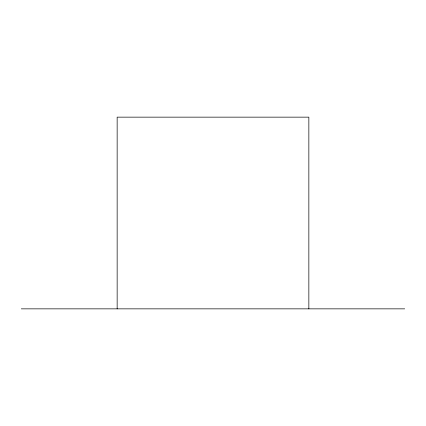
<?xml version="1.0" encoding="UTF-8"?>
<svg xmlns="http://www.w3.org/2000/svg" width="426" height="426" viewBox="0 0 426 426"><rect width="100%" height="100%" fill="white"/><g stroke="black" fill="none" stroke-linecap="round" stroke-linejoin="round"><path stroke-width="0.64" d="M21.3 308.85L404.7 308.85M308.85 308.85L308.85 117.15L117.15 117.15L117.15 308.85"/></g></svg>
